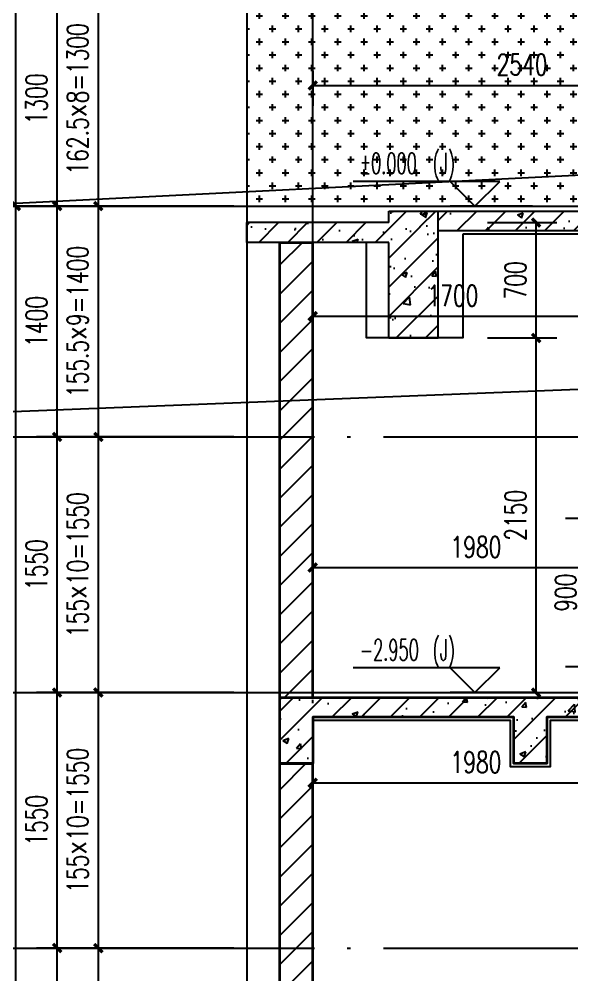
# Model space of a CAD drawing. Header units: millimetres. Extents: x 434053 to 1059003, y -2417481 to 936527.
# Drawn here: x 646892 to 650244, y -1789795 to -1783999 of the extents above; entities that cross this region are included whole.
import ezdxf

# ---------------------------------------------------------------- set-up
doc = ezdxf.new("R2010")
doc.units = ezdxf.units.MM
doc.header["$LTSCALE"] = 1000
doc.header["$MEASUREMENT"] = 0
doc.linetypes.add('DOTE', pattern=[2.42, 2, -0.2, 0.02, -0.2])
doc.layers.get('Defpoints').update_dxf_attribs({"color": 6})
doc.layers.add('20221202建筑修改', color=6, linetype='Continuous', plot=False)
for name, color, linetype in [('A-ANNO-DIMS', 3, 'Continuous'), ('A-AXIS', 16, 'DOTE'), ('A-WALL-PATT', 8, 'Continuous'), ('COLUMN', 5, 'Continuous'), ('DIM_ELEV', 3, 'Continuous'), ('DIM_SYMB', 3, 'Continuous'), ('DOTE', 16, 'DOTE'), ('PUB_DIM', 83, 'Continuous'), ('PUB_HATCH', 8, 'Continuous'), ('PUB_TEXT', 7, 'Continuous'), ('S_A-FLOR-STR', 2, 'Continuous'), ('S_STAIR', 2, 'Continuous'), ('WALL', 5, 'Continuous')]:
    doc.layers.add(name, color=color, linetype=linetype)
doc.layers.add('A-WALL', color=5, linetype='Continuous', lineweight=35)
doc.styles.add('_TCH_DIM', font='SIMPLEX.shx', dxfattribs={"width": 0.8, "height": 3, "bigfont": 'GBCBIG.shx'})
doc.styles.add('_TCH_DIM_T3', font='SIMPLEX', dxfattribs={"width": 0.705882, "bigfont": 'GBCBIG'})
doc.dimstyles.new('_TCH_ARCH&&50', dxfattribs={"dimtxt": 127.5, "dimasz": 50, "dimexe": 125, "dimexo": 150, "dimgap": 61.25, "dimtad": 1, "dimdec": 0, "dimzin": 0, "dimdsep": 46, "dimtxsty": '_TCH_DIM_T3', "dimblk": 'ARCHTICK', "dimcen": 0.09, "dimclrt": 7, "dimazin": 2, "dimtfac": 1, "dimtdec": 0, "dimtix": 1, "dimtmove": 2, "dimatfit": 3, "dimfxl": 1, "dimtolj": 1, "dimtzin": 0, "dimarcsym": 0})
pattern_1 = [(45, (-1713816.56, -1462982.77), (-88.3883476, 88.3883476), []), (50, (-1713816.56, -1462982.77), (358.63009, -31.376067), [37.5, -412.5]), (355, (-1713816.56, -1462982.77), (-69.375667, 376.096067), [30, -330]), (100.4514, (-1713786.68, -1462985.4), (289.25469, 344.71977), [31.870095, -350.571056]), (46.1842, (-1713816.56, -1462882.77), (533.620524, -82.75951), [56.25, -618.75]), (96.6356, (-1713772.1, -1462889.67), (467.33135, 487.05894), [47.80514, -525.8565]), (351.1842, (-1713816.56, -1462882.77), (467.33097, 487.0593), [45, -495]), (21, (-1713766.56, -1462907.77), (298.453526, -201.309445), [37.5, -412.5]), (326, (-1713766.56, -1462907.77), (121.657666, 362.57502), [30, -330]), (71.4514, (-1713741.7, -1462924.55), (420.111314, 161.26525), [31.870095, -350.571056]), (37.5, (-1713816.56, -1462982.77), (6.079928, 166.446927), [0, -326, 0, -335, 0, -331.25]), (7.5, (-1713816.56, -1462982.77), (131.534769, 197.205856), [0, -191, 0, -318.5, 0, -126.25]), (327.5, (-1713928.06, -1462982.77), (266.911218, -11.277436), [0, -125, 0, -390, 0, -517.5]), (317.5, (-1713978.06, -1462982.77), (291.593085, 50.052491), [0, -162.5, 0, -259, 0, -367.5])]
pattern_2 = [(45, (-1713816.56, -1462893.01), (-88.388383, 88.388383), [])]

# ---------------------------------------------------------------- blocks, each defined once
blk = doc.blocks.new('_ArchTick')
at = {"color": 0, "linetype": 'ByBlock', "const_width": 0.4}
blk.add_lwpolyline([(-0.5, -0.5), (0.5, 0.5)], dxfattribs=at)
blk = doc.blocks.new('*D1822')
at = {"layer": 'A-ANNO-DIMS', "color": 0, "lineweight": -2, "transparency": 16777216}
for p, q in [((649733.4, -1785232.3), (650152.4, -1785232.3)), ((650027.4, -1785932.3), (650027.4, -1785232.3)), ((649733.4, -1785932.3), (650152.4, -1785932.3))]:
    blk.add_line(p, q, dxfattribs=at)
at = {"layer": 'Defpoints', "color": 0, "transparency": 16777216}
for p in [(649583.4, -1785232.3), (650027.4, -1785232.3), (649583.4, -1785932.3)]:
    blk.add_point(p, dxfattribs=at)
at = {"layer": 'A-ANNO-DIMS', "color": 0, "lineweight": -2, "transparency": 16777216, "xscale": 50, "yscale": 50, "zscale": 50}
for p, rotation in [((650027.4, -1785232.3), 90), ((650027.4, -1785932.3), 270)]:
    blk.add_blockref('_ArchTick', p, dxfattribs=dict(at, rotation=rotation))
at = {"layer": 'A-ANNO-DIMS', "color": 7, "transparency": 16777216, "insert": (649902.4, -1785582.3), "char_height": 127.5, "attachment_point": 5, "rotation": 90, "style": '_TCH_DIM_T3'}
blk.add_mtext('\\A1;700', dxfattribs=at)
blk = doc.blocks.new('*D1823')
at = {"layer": 'A-ANNO-DIMS', "color": 0, "lineweight": -2, "transparency": 16777216}
for p, q in [((649733.4, -1785932.3), (650152.4, -1785932.3)), ((650027.4, -1788082.3), (650027.4, -1785932.3)), ((649733.4, -1788082.3), (650152.4, -1788082.3))]:
    blk.add_line(p, q, dxfattribs=at)
at = {"layer": 'Defpoints', "color": 0, "transparency": 16777216}
for p in [(649583.4, -1785932.3), (650027.4, -1785932.3), (649583.4, -1788082.3)]:
    blk.add_point(p, dxfattribs=at)
at = {"layer": 'A-ANNO-DIMS', "color": 0, "lineweight": -2, "transparency": 16777216, "xscale": 50, "yscale": 50, "zscale": 50}
for p, rotation in [((650027.4, -1785932.3), 90), ((650027.4, -1788082.3), 270)]:
    blk.add_blockref('_ArchTick', p, dxfattribs=dict(at, rotation=rotation))
at = {"layer": 'A-ANNO-DIMS', "color": 7, "transparency": 16777216, "insert": (649902.4, -1787007.3), "char_height": 127.5, "attachment_point": 5, "rotation": 90, "style": '_TCH_DIM_T3'}
blk.add_mtext('\\A1;2150', dxfattribs=at)
blk = doc.blocks.new('*D1832')
at = {"layer": 'Defpoints', "color": 0, "transparency": 16777216}
for p in [(648672.4, -1786962.3), (650652.4, -1786962.3), (650652.4, -1787324.8)]:
    blk.add_point(p, dxfattribs=at)
at = {"layer": 'PUB_DIM', "color": 0, "lineweight": -2, "transparency": 16777216}
for p, q in [((648672.4, -1787112.3), (648672.4, -1787449.8)), ((650652.4, -1787112.3), (650652.4, -1787449.8)), ((648672.4, -1787324.8), (650652.4, -1787324.8))]:
    blk.add_line(p, q, dxfattribs=at)
at = {"layer": 'PUB_DIM', "color": 0, "lineweight": -2, "transparency": 16777216, "xscale": 50, "yscale": 50, "zscale": 50, "rotation": 180}
blk.add_blockref('_ArchTick', (648672.4, -1787324.8), dxfattribs=at)
at = {"layer": 'PUB_DIM', "color": 0, "lineweight": -2, "transparency": 16777216, "xscale": 50, "yscale": 50, "zscale": 50}
blk.add_blockref('_ArchTick', (650652.4, -1787324.8), dxfattribs=at)
at = {"layer": 'PUB_DIM', "color": 7, "transparency": 16777216, "insert": (649662.4, -1787199.8), "char_height": 127.5, "attachment_point": 5, "style": '_TCH_DIM_T3'}
blk.add_mtext('\\A1;1980', dxfattribs=at)
blk = doc.blocks.new('*D1836')
at = {"layer": 'Defpoints', "color": 0, "transparency": 16777216}
for p in [(648672.4, -1788267.3), (650652.4, -1788267.3), (650652.4, -1788629.8)]:
    blk.add_point(p, dxfattribs=at)
at = {"layer": 'PUB_DIM', "color": 0, "lineweight": -2, "transparency": 16777216}
for p, q in [((648672.4, -1788417.3), (648672.4, -1788754.8)), ((650652.4, -1788417.3), (650652.4, -1788754.8)), ((648672.4, -1788629.8), (650652.4, -1788629.8))]:
    blk.add_line(p, q, dxfattribs=at)
at = {"layer": 'PUB_DIM', "color": 0, "lineweight": -2, "transparency": 16777216, "xscale": 50, "yscale": 50, "zscale": 50, "rotation": 180}
blk.add_blockref('_ArchTick', (648672.4, -1788629.8), dxfattribs=at)
at = {"layer": 'PUB_DIM', "color": 0, "lineweight": -2, "transparency": 16777216, "xscale": 50, "yscale": 50, "zscale": 50}
blk.add_blockref('_ArchTick', (650652.4, -1788629.8), dxfattribs=at)
at = {"layer": 'PUB_DIM', "color": 7, "transparency": 16777216, "insert": (649662.4, -1788504.8), "char_height": 127.5, "attachment_point": 5, "style": '_TCH_DIM_T3'}
blk.add_mtext('\\A1;1980', dxfattribs=at)
blk = doc.blocks.new('*D1837')
at = {"layer": 'Defpoints', "color": 0, "transparency": 16777216}
for p in [(647372.4, -1785132.3), (648343.9, -1785132.3), (648343.9, -1786532.3)]:
    blk.add_point(p, dxfattribs=at)
at = {"layer": 'PUB_DIM', "color": 0, "lineweight": -2, "transparency": 16777216}
for p, q in [((648193.9, -1785132.3), (647247.4, -1785132.3)), ((647372.4, -1786532.3), (647372.4, -1785132.3)), ((648193.9, -1786532.3), (647247.4, -1786532.3))]:
    blk.add_line(p, q, dxfattribs=at)
at = {"layer": 'PUB_DIM', "color": 0, "lineweight": -2, "transparency": 16777216, "xscale": 50, "yscale": 50, "zscale": 50}
for p, rotation in [((647372.4, -1785132.3), 90), ((647372.4, -1786532.3), 270)]:
    blk.add_blockref('_ArchTick', p, dxfattribs=dict(at, rotation=rotation))
at = {"layer": 'PUB_DIM', "color": 7, "transparency": 16777216, "insert": (647247.4, -1785832.3), "char_height": 127.5, "attachment_point": 5, "rotation": 90, "style": '_TCH_DIM_T3'}
blk.add_mtext('\\A1;155.5×9=1400', dxfattribs=at)
blk = doc.blocks.new('*D1838')
at = {"layer": 'Defpoints', "color": 0, "transparency": 16777216}
for p in [(647372.4, -1786532.3), (648343.9, -1786532.3), (648343.9, -1788082.3)]:
    blk.add_point(p, dxfattribs=at)
at = {"layer": 'PUB_DIM', "color": 0, "lineweight": -2, "transparency": 16777216}
for p, q in [((648193.9, -1786532.3), (647247.4, -1786532.3)), ((647372.4, -1788082.3), (647372.4, -1786532.3)), ((648193.9, -1788082.3), (647247.4, -1788082.3))]:
    blk.add_line(p, q, dxfattribs=at)
at = {"layer": 'PUB_DIM', "color": 0, "lineweight": -2, "transparency": 16777216, "xscale": 50, "yscale": 50, "zscale": 50}
for p, rotation in [((647372.4, -1786532.3), 90), ((647372.4, -1788082.3), 270)]:
    blk.add_blockref('_ArchTick', p, dxfattribs=dict(at, rotation=rotation))
at = {"layer": 'PUB_DIM', "color": 7, "transparency": 16777216, "insert": (647247.4, -1787307.3), "char_height": 127.5, "attachment_point": 5, "rotation": 90, "style": '_TCH_DIM_T3'}
blk.add_mtext('\\A1;155×10=1550', dxfattribs=at)
blk = doc.blocks.new('*D1839')
at = {"layer": 'Defpoints', "color": 0, "transparency": 16777216}
for p in [(647372.4, -1788082.3), (648343.9, -1788082.3), (648343.9, -1789632.3)]:
    blk.add_point(p, dxfattribs=at)
at = {"layer": 'PUB_DIM', "color": 0, "lineweight": -2, "transparency": 16777216}
for p, q in [((648193.9, -1788082.3), (647247.4, -1788082.3)), ((647372.4, -1789632.3), (647372.4, -1788082.3)), ((648193.9, -1789632.3), (647247.4, -1789632.3))]:
    blk.add_line(p, q, dxfattribs=at)
at = {"layer": 'PUB_DIM', "color": 0, "lineweight": -2, "transparency": 16777216, "xscale": 50, "yscale": 50, "zscale": 50}
for p, rotation in [((647372.4, -1788082.3), 90), ((647372.4, -1789632.3), 270)]:
    blk.add_blockref('_ArchTick', p, dxfattribs=dict(at, rotation=rotation))
at = {"layer": 'PUB_DIM', "color": 7, "transparency": 16777216, "insert": (647247.4, -1788857.3), "char_height": 127.5, "attachment_point": 5, "rotation": 90, "style": '_TCH_DIM_T3'}
blk.add_mtext('\\A1;155×10=1550', dxfattribs=at)
blk = doc.blocks.new('*D1840')
at = {"layer": 'Defpoints', "color": 0, "transparency": 16777216}
for p in [(647372.4, -1789632.3), (648343.9, -1789632.3), (648343.9, -1791182.3)]:
    blk.add_point(p, dxfattribs=at)
at = {"layer": 'PUB_DIM', "color": 0, "lineweight": -2, "transparency": 16777216}
for p, q in [((648193.9, -1789632.3), (647247.4, -1789632.3)), ((647372.4, -1791182.3), (647372.4, -1789632.3)), ((648193.9, -1791182.3), (647247.4, -1791182.3))]:
    blk.add_line(p, q, dxfattribs=at)
at = {"layer": 'PUB_DIM', "color": 0, "lineweight": -2, "transparency": 16777216, "xscale": 50, "yscale": 50, "zscale": 50}
for p, rotation in [((647372.4, -1789632.3), 90), ((647372.4, -1791182.3), 270)]:
    blk.add_blockref('_ArchTick', p, dxfattribs=dict(at, rotation=rotation))
at = {"layer": 'PUB_DIM', "color": 7, "transparency": 16777216, "insert": (647247.4, -1790407.3), "char_height": 127.5, "attachment_point": 5, "rotation": 90, "style": '_TCH_DIM_T3'}
blk.add_mtext('\\A1;155×10=1550', dxfattribs=at)
blk = doc.blocks.new('*D1861')
at = {"layer": 'Defpoints', "color": 0, "transparency": 16777216}
for p in [(647372.4, -1783832.3), (648343.9, -1783832.3), (648343.9, -1785132.3)]:
    blk.add_point(p, dxfattribs=at)
at = {"layer": 'PUB_DIM', "color": 0, "lineweight": -2, "transparency": 16777216}
for p, q in [((648193.9, -1783832.3), (647247.4, -1783832.3)), ((647372.4, -1785132.3), (647372.4, -1783832.3)), ((648193.9, -1785132.3), (647247.4, -1785132.3))]:
    blk.add_line(p, q, dxfattribs=at)
at = {"layer": 'PUB_DIM', "color": 0, "lineweight": -2, "transparency": 16777216, "xscale": 50, "yscale": 50, "zscale": 50}
for p, rotation in [((647372.4, -1783832.3), 90), ((647372.4, -1785132.3), 270)]:
    blk.add_blockref('_ArchTick', p, dxfattribs=dict(at, rotation=rotation))
at = {"layer": 'PUB_DIM', "color": 7, "transparency": 16777216, "insert": (647247.4, -1784482.3), "char_height": 127.5, "attachment_point": 5, "rotation": 90, "style": '_TCH_DIM_T3'}
blk.add_mtext('\\A1;162.5×8=1300', dxfattribs=at)
blk = doc.blocks.new('*D1902')
at = {"layer": 'Defpoints', "color": 0, "transparency": 16777216}
for p in [(648672.4, -1784162.3), (651212.4, -1784162.3), (651212.4, -1784400.3)]:
    blk.add_point(p, dxfattribs=at)
at = {"layer": 'PUB_DIM', "color": 0, "lineweight": -2, "transparency": 16777216}
for p, q in [((648672.4, -1784312.3), (648672.4, -1784525.3)), ((651212.4, -1784312.3), (651212.4, -1784525.3)), ((648672.4, -1784400.3), (651212.4, -1784400.3))]:
    blk.add_line(p, q, dxfattribs=at)
at = {"layer": 'PUB_DIM', "color": 0, "lineweight": -2, "transparency": 16777216, "xscale": 50, "yscale": 50, "zscale": 50, "rotation": 180}
blk.add_blockref('_ArchTick', (648672.4, -1784400.3), dxfattribs=at)
at = {"layer": 'PUB_DIM', "color": 0, "lineweight": -2, "transparency": 16777216, "xscale": 50, "yscale": 50, "zscale": 50}
blk.add_blockref('_ArchTick', (651212.4, -1784400.3), dxfattribs=at)
at = {"layer": 'PUB_DIM', "color": 7, "transparency": 16777216, "insert": (649942.4, -1784275.3), "char_height": 127.5, "attachment_point": 5, "style": '_TCH_DIM_T3'}
blk.add_mtext('\\A1;2540', dxfattribs=at)
blk = doc.blocks.new('*D1906')
at = {"layer": 'Defpoints', "color": 0, "transparency": 16777216}
for p in [(648672.4, -1785562.3), (650372.4, -1785562.3), (650372.4, -1785800.3)]:
    blk.add_point(p, dxfattribs=at)
at = {"layer": 'PUB_DIM', "color": 0, "lineweight": -2, "transparency": 16777216}
for p, q in [((648672.4, -1785712.3), (648672.4, -1785925.3)), ((650372.4, -1785712.3), (650372.4, -1785925.3)), ((648672.4, -1785800.3), (650372.4, -1785800.3))]:
    blk.add_line(p, q, dxfattribs=at)
at = {"layer": 'PUB_DIM', "color": 0, "lineweight": -2, "transparency": 16777216, "xscale": 50, "yscale": 50, "zscale": 50, "rotation": 180}
blk.add_blockref('_ArchTick', (648672.4, -1785800.3), dxfattribs=at)
at = {"layer": 'PUB_DIM', "color": 0, "lineweight": -2, "transparency": 16777216, "xscale": 50, "yscale": 50, "zscale": 50}
blk.add_blockref('_ArchTick', (650372.4, -1785800.3), dxfattribs=at)
at = {"layer": 'PUB_DIM', "color": 7, "transparency": 16777216, "insert": (649522.4, -1785675.3), "char_height": 127.5, "attachment_point": 5, "style": '_TCH_DIM_T3'}
blk.add_mtext('\\A1;1700', dxfattribs=at)
blk = doc.blocks.new('*D1924')
at = {"layer": 'Defpoints', "color": 0, "transparency": 16777216}
for p in [(650330.9, -1787027.3), (650622.4, -1787027.3), (650622.4, -1787927.3)]:
    blk.add_point(p, dxfattribs=at)
at = {"layer": 'PUB_DIM', "color": 0, "lineweight": -2, "transparency": 16777216}
for p, q in [((650472.4, -1787027.3), (650205.9, -1787027.3)), ((650330.9, -1787927.3), (650330.9, -1787027.3)), ((650472.4, -1787927.3), (650205.9, -1787927.3))]:
    blk.add_line(p, q, dxfattribs=at)
at = {"layer": 'PUB_DIM', "color": 0, "lineweight": -2, "transparency": 16777216, "xscale": 50, "yscale": 50, "zscale": 50}
for p, rotation in [((650330.9, -1787027.3), 90), ((650330.9, -1787927.3), 270)]:
    blk.add_blockref('_ArchTick', p, dxfattribs=dict(at, rotation=rotation))
at = {"layer": 'PUB_DIM', "color": 7, "transparency": 16777216, "insert": (650205.9, -1787477.3), "char_height": 127.5, "attachment_point": 5, "rotation": 90, "style": '_TCH_DIM_T3'}
blk.add_mtext('\\A1;900', dxfattribs=at)
blk = doc.blocks.new('*D1945')
at = {"layer": 'Defpoints', "color": 0, "transparency": 16777216}
for p in [(647122.4, -1783832.3), (648093.9, -1783832.3), (648093.9, -1785132.3)]:
    blk.add_point(p, dxfattribs=at)
at = {"layer": 'PUB_DIM', "color": 0, "lineweight": -2, "transparency": 16777216}
for p, q in [((647943.9, -1783832.3), (646997.4, -1783832.3)), ((647122.4, -1785132.3), (647122.4, -1783832.3)), ((647943.9, -1785132.3), (646997.4, -1785132.3))]:
    blk.add_line(p, q, dxfattribs=at)
at = {"layer": 'PUB_DIM', "color": 0, "lineweight": -2, "transparency": 16777216, "xscale": 50, "yscale": 50, "zscale": 50}
for p, rotation in [((647122.4, -1783832.3), 90), ((647122.4, -1785132.3), 270)]:
    blk.add_blockref('_ArchTick', p, dxfattribs=dict(at, rotation=rotation))
at = {"layer": 'PUB_DIM', "color": 7, "transparency": 16777216, "insert": (646997.4, -1784482.3), "char_height": 127.5, "attachment_point": 5, "rotation": 90, "style": '_TCH_DIM_T3'}
blk.add_mtext('\\A1;1300', dxfattribs=at)
blk = doc.blocks.new('*D1946')
at = {"layer": 'Defpoints', "color": 0, "transparency": 16777216}
for p in [(647122.4, -1785132.3), (648093.9, -1785132.3), (648093.9, -1786532.3)]:
    blk.add_point(p, dxfattribs=at)
at = {"layer": 'PUB_DIM', "color": 0, "lineweight": -2, "transparency": 16777216}
for p, q in [((647943.9, -1785132.3), (646997.4, -1785132.3)), ((647122.4, -1786532.3), (647122.4, -1785132.3)), ((647943.9, -1786532.3), (646997.4, -1786532.3))]:
    blk.add_line(p, q, dxfattribs=at)
at = {"layer": 'PUB_DIM', "color": 0, "lineweight": -2, "transparency": 16777216, "xscale": 50, "yscale": 50, "zscale": 50}
for p, rotation in [((647122.4, -1785132.3), 90), ((647122.4, -1786532.3), 270)]:
    blk.add_blockref('_ArchTick', p, dxfattribs=dict(at, rotation=rotation))
at = {"layer": 'PUB_DIM', "color": 7, "transparency": 16777216, "insert": (646997.4, -1785832.3), "char_height": 127.5, "attachment_point": 5, "rotation": 90, "style": '_TCH_DIM_T3'}
blk.add_mtext('\\A1;1400', dxfattribs=at)
blk = doc.blocks.new('*D1947')
at = {"layer": 'Defpoints', "color": 0, "transparency": 16777216}
for p in [(647122.4, -1786532.3), (648093.9, -1786532.3), (648093.9, -1788082.3)]:
    blk.add_point(p, dxfattribs=at)
at = {"layer": 'PUB_DIM', "color": 0, "lineweight": -2, "transparency": 16777216}
for p, q in [((647943.9, -1786532.3), (646997.4, -1786532.3)), ((647122.4, -1788082.3), (647122.4, -1786532.3)), ((647943.9, -1788082.3), (646997.4, -1788082.3))]:
    blk.add_line(p, q, dxfattribs=at)
at = {"layer": 'PUB_DIM', "color": 0, "lineweight": -2, "transparency": 16777216, "xscale": 50, "yscale": 50, "zscale": 50}
for p, rotation in [((647122.4, -1786532.3), 90), ((647122.4, -1788082.3), 270)]:
    blk.add_blockref('_ArchTick', p, dxfattribs=dict(at, rotation=rotation))
at = {"layer": 'PUB_DIM', "color": 7, "transparency": 16777216, "insert": (646997.4, -1787307.3), "char_height": 127.5, "attachment_point": 5, "rotation": 90, "style": '_TCH_DIM_T3'}
blk.add_mtext('\\A1;1550', dxfattribs=at)
blk = doc.blocks.new('*D1948')
at = {"layer": 'Defpoints', "color": 0, "transparency": 16777216}
for p in [(647122.4, -1788082.3), (648093.9, -1788082.3), (648093.9, -1789632.3)]:
    blk.add_point(p, dxfattribs=at)
at = {"layer": 'PUB_DIM', "color": 0, "lineweight": -2, "transparency": 16777216}
for p, q in [((647943.9, -1788082.3), (646997.4, -1788082.3)), ((647122.4, -1789632.3), (647122.4, -1788082.3)), ((647943.9, -1789632.3), (646997.4, -1789632.3))]:
    blk.add_line(p, q, dxfattribs=at)
at = {"layer": 'PUB_DIM', "color": 0, "lineweight": -2, "transparency": 16777216, "xscale": 50, "yscale": 50, "zscale": 50}
for p, rotation in [((647122.4, -1788082.3), 90), ((647122.4, -1789632.3), 270)]:
    blk.add_blockref('_ArchTick', p, dxfattribs=dict(at, rotation=rotation))
at = {"layer": 'PUB_DIM', "color": 7, "transparency": 16777216, "insert": (646997.4, -1788857.3), "char_height": 127.5, "attachment_point": 5, "rotation": 90, "style": '_TCH_DIM_T3'}
blk.add_mtext('\\A1;1550', dxfattribs=at)
blk = doc.blocks.new('*D1949')
at = {"layer": 'Defpoints', "color": 0, "transparency": 16777216}
for p in [(647122.4, -1789632.3), (648093.9, -1789632.3), (648093.9, -1791182.3)]:
    blk.add_point(p, dxfattribs=at)
at = {"layer": 'PUB_DIM', "color": 0, "lineweight": -2, "transparency": 16777216}
for p, q in [((647943.9, -1789632.3), (646997.4, -1789632.3)), ((647122.4, -1791182.3), (647122.4, -1789632.3)), ((647943.9, -1791182.3), (646997.4, -1791182.3))]:
    blk.add_line(p, q, dxfattribs=at)
at = {"layer": 'PUB_DIM', "color": 0, "lineweight": -2, "transparency": 16777216, "xscale": 50, "yscale": 50, "zscale": 50}
for p, rotation in [((647122.4, -1789632.3), 90), ((647122.4, -1791182.3), 270)]:
    blk.add_blockref('_ArchTick', p, dxfattribs=dict(at, rotation=rotation))
at = {"layer": 'PUB_DIM', "color": 7, "transparency": 16777216, "insert": (646997.4, -1790407.3), "char_height": 127.5, "attachment_point": 5, "rotation": 90, "style": '_TCH_DIM_T3'}
blk.add_mtext('\\A1;1550', dxfattribs=at)
blk = doc.blocks.new('*D1960')
at = {"layer": 'Defpoints', "color": 0, "transparency": 16777216}
for p in [(646872.4, -1777132.3), (647158.9, -1777132.3), (647158.9, -1785132.3)]:
    blk.add_point(p, dxfattribs=at)
at = {"layer": 'PUB_DIM', "color": 0, "lineweight": -2, "transparency": 16777216}
for p, q in [((647008.9, -1777132.3), (646747.4, -1777132.3)), ((646872.4, -1785132.3), (646872.4, -1777132.3)), ((647008.9, -1785132.3), (646747.4, -1785132.3))]:
    blk.add_line(p, q, dxfattribs=at)
at = {"layer": 'PUB_DIM', "color": 0, "lineweight": -2, "transparency": 16777216, "xscale": 50, "yscale": 50, "zscale": 50}
for p, rotation in [((646872.4, -1777132.3), 90), ((646872.4, -1785132.3), 270)]:
    blk.add_blockref('_ArchTick', p, dxfattribs=dict(at, rotation=rotation))
at = {"layer": 'PUB_DIM', "color": 7, "transparency": 16777216, "insert": (646747.4, -1781132.3), "char_height": 127.5, "attachment_point": 5, "rotation": 90, "style": '_TCH_DIM_T3'}
blk.add_mtext('\\A1;8000', dxfattribs=at)
blk = doc.blocks.new('*D1961')
at = {"layer": 'Defpoints', "color": 0, "transparency": 16777216}
for p in [(646872.4, -1785132.3), (647158.9, -1785132.3), (647158.9, -1791782.3)]:
    blk.add_point(p, dxfattribs=at)
at = {"layer": 'PUB_DIM', "color": 0, "lineweight": -2, "transparency": 16777216}
for p, q in [((647008.9, -1785132.3), (646747.4, -1785132.3)), ((646872.4, -1791782.3), (646872.4, -1785132.3)), ((647008.9, -1791782.3), (646747.4, -1791782.3))]:
    blk.add_line(p, q, dxfattribs=at)
at = {"layer": 'PUB_DIM', "color": 0, "lineweight": -2, "transparency": 16777216, "xscale": 50, "yscale": 50, "zscale": 50}
for p, rotation in [((646872.4, -1785132.3), 90), ((646872.4, -1791782.3), 270)]:
    blk.add_blockref('_ArchTick', p, dxfattribs=dict(at, rotation=rotation))
at = {"layer": 'PUB_DIM', "color": 7, "transparency": 16777216, "insert": (646747.4, -1788457.3), "char_height": 127.5, "attachment_point": 5, "rotation": 90, "style": '_TCH_DIM_T3'}
blk.add_mtext('\\A1;6650', dxfattribs=at)

msp = doc.modelspace()

# ---------------------------------------------------------------- hatches: boundary and pattern name
at = {"layer": 'A-WALL-PATT'}
h = msp.add_hatch(dxfattribs=at)
h.set_pattern_fill('普通砖', color=256, scale=50, style=0)
h.set_pattern_definition(pattern_2)
h.paths.add_polyline_path([(648672.4, -1788112.3), (648672.4, -1785352.3), (648472.4, -1785352.3), (648472.4, -1788112.3)])
h = msp.add_hatch(dxfattribs=at)
h.set_pattern_fill('普通砖', color=256, scale=50, style=0)
h.set_pattern_definition(pattern_2)
h.paths.add_polyline_path([(648672.4, -1791212.3), (648672.4, -1788512.3), (648472.4, -1788512.3), (648472.4, -1791212.3)])
at = {"layer": 'PUB_HATCH'}
h = msp.add_hatch(dxfattribs=at)
h.set_pattern_fill('CROSS', color=256, scale=50)
h.set_pattern_definition([(0, (-2150909.564, -1072142.77), (79.375, 79.375), [39.6875, -119.0625]), (90, (-2150889.72, -1072162.61), (-79.375, 79.375), [39.6875, -119.0625])])
h.paths.add_polyline_path([(648272.4, -1782702.3), (648272.4, -1785132.3), (651182.4, -1785132.3), (651182.4, -1784976.7), (651182.4, -1784969.8), (651462.4, -1784969.8), (651462.4, -1784837.3), (651742.4, -1784837.3), (651742.4, -1784644.8), (652022.4, -1784644.8), (652022.4, -1784482.3), (652302.4, -1784482.3), (652302.4, -1784319.8), (652582.4, -1784319.8), (652582.4, -1784157.3), (652862.4, -1784157.3), (652862.4, -1783994.8), (653142.4, -1783994.8), (653142.4, -1783832.3), (653032.4, -1783832.3), (653032.4, -1783699.8), (652752.4, -1783699.8), (652752.4, -1783537.3), (652472.4, -1783537.3), (652472.4, -1783374.8), (652192.4, -1783374.8), (652192.4, -1783212.3), (651912.4, -1783212.3), (651912.4, -1783049.8), (651632.4, -1783049.8), (651632.4, -1782887.3), (651352.4, -1782887.3), (651352.4, -1782724.8), (651212.4, -1782724.8), (651212.4, -1782702.3), (650932.4, -1782702.3), (650042.4, -1782702.3), (650042.4, -1782882.3), (649802.4, -1782882.3), (649802.4, -1782702.3)])
h = msp.add_hatch(dxfattribs=at)
h.set_pattern_fill('钢筋混凝土', color=256, scale=50, style=0)
h.set_pattern_definition([(45, (-2150909.56, -1078842.77), (-88.3883476, 88.3883476), []), (50, (-2150909.56, -1078842.77), (358.63009, -31.376067), [37.5, -412.5]), (355, (-2150909.56, -1078842.77), (-69.375667, 376.096067), [30, -330]), (100.4514, (-2150879.68, -1078845.4), (289.25469, 344.71977), [31.870095, -350.571056]), (46.1842, (-2150909.56, -1078742.77), (533.620524, -82.75951), [56.25, -618.75]), (96.6356, (-2150865.1, -1078749.67), (467.33135, 487.05894), [47.80514, -525.8565]), (351.1842, (-2150909.56, -1078742.77), (467.33097, 487.0593), [45, -495]), (21, (-2150859.56, -1078767.77), (298.453526, -201.309445), [37.5, -412.5]), (326, (-2150859.56, -1078767.77), (121.657666, 362.575023), [30, -330]), (71.4514, (-2150834.7, -1078784.55), (420.111314, 161.26525), [31.870095, -350.571056]), (37.5, (-2150909.56, -1078842.77), (6.0799277, 166.446927), [0, -326, 0, -335, 0, -331.25]), (7.5, (-2150909.56, -1078842.77), (131.534769, 197.205856), [0, -191, 0, -318.5, 0, -126.25]), (327.5, (-2151021.06, -1078842.77), (266.911218, -11.277436), [0, -125, 0, -390, 0, -517.5]), (317.5, (-2151071.06, -1078842.77), (291.593085, 50.052491), [0, -162.5, 0, -259, 0, -367.5])])
h.paths.add_polyline_path([(649433.4, -1785282.3), (649433.4, -1785162.3), (651212.4, -1785162.3), (651212.4, -1784999.8), (651492.4, -1784999.8), (651492.4, -1784837.3), (651772.4, -1784837.3), (651772.4, -1784674.8), (652052.4, -1784674.8), (652052.4, -1784512.3), (652332.4, -1784512.3), (652332.4, -1784349.8), (652612.4, -1784349.8), (652612.4, -1784187.3), (652892.4, -1784187.3), (652892.4, -1784024.8), (653172.4, -1784024.8), (653172.4, -1783862.3), (654472.4, -1783862.3), (654672.4, -1783862.3), (654672.4, -1784262.3), (654472.4, -1784262.3), (654472.4, -1783982.3), (653722.4, -1783982.3), (653722.4, -1784262.3), (653522.4, -1784262.3), (653522.4, -1783982.3), (653484.7, -1783982.3), (651244.7, -1785282.3), (651212.4, -1785282.3), (650582.4, -1785282.3), (650582.4, -1785562.3), (650382.4, -1785562.3), (650382.4, -1785282.3)])
h = msp.add_hatch(dxfattribs=at)
h.set_pattern_fill('钢筋混凝土', color=256, scale=50, style=0)
h.set_pattern_definition(pattern_1)
h.paths.add_polyline_path([(649283.4, -1785264.8), (649433.4, -1785242.3), (649433.4, -1785162.3), (649133.4, -1785162.3), (649133.4, -1785232.3)])
h = msp.add_hatch(dxfattribs=at)
h.set_pattern_fill('钢筋混凝土', color=256, scale=50, style=0)
h.set_pattern_definition(pattern_1)
h.paths.add_polyline_path([(649283.4, -1785264.8), (649133.4, -1785232.3), (648272.4, -1785232.3), (648272.4, -1785352.3), (649133.4, -1785352.3)])
h = msp.add_hatch(dxfattribs=at)
h.set_pattern_fill('钢筋混凝土', color=256, scale=50, style=0)
h.set_pattern_definition(pattern_1)
h.paths.add_polyline_path([(649433.4, -1785932.3), (649433.4, -1785232.3), (649283.4, -1785264.8), (649133.4, -1785352.3), (649133.4, -1785932.3)])
h = msp.add_hatch(dxfattribs=at)
h.set_pattern_fill('钢筋混凝土', color=256, scale=50, style=0)
h.set_pattern_definition([(45, (-1820883.06, -1459882.77), (-88.3883476, 88.3883476), []), (50, (-1820883.06, -1459882.77), (358.63009, -31.376067), [37.5, -412.5]), (355, (-1820883.06, -1459882.77), (-69.375667, 376.096067), [30, -330]), (100.4514, (-1820853.18, -1459885.4), (289.25469, 344.71977), [31.870095, -350.571056]), (46.1842, (-1820883.06, -1459782.77), (533.620524, -82.75951), [56.25, -618.75]), (96.6356, (-1820838.6, -1459789.67), (467.33135, 487.05894), [47.80514, -525.8565]), (351.1842, (-1820883.06, -1459782.77), (467.33097, 487.0593), [45, -495]), (21, (-1820833.06, -1459807.77), (298.453526, -201.309445), [37.5, -412.5]), (326, (-1820833.06, -1459807.77), (121.657666, 362.57502), [30, -330]), (71.4514, (-1820808.2, -1459824.55), (420.111314, 161.26525), [31.870095, -350.571056]), (37.5, (-1820883.06, -1459882.77), (6.0799277, 166.446927), [0, -326, 0, -335, 0, -331.25]), (7.5, (-1820883.06, -1459882.77), (131.534769, 197.205856), [0, -191, 0, -318.5, 0, -126.25]), (327.5, (-1820994.56, -1459882.77), (266.911218, -11.277436), [0, -125, 0, -390, 0, -517.5]), (317.5, (-1821044.56, -1459882.77), (291.593085, 50.052491), [0, -162.5, 0, -259, 0, -367.5])])
h.paths.add_polyline_path([(648672.4, -1788112.3), (650652.4, -1788112.3), (650652.4, -1787957.3), (650932.4, -1787957.3), (650932.4, -1787802.3), (651212.4, -1787802.3), (651212.4, -1787647.3), (651492.4, -1787647.3), (651492.4, -1787492.3), (651772.4, -1787492.3), (651772.4, -1787337.3), (652052.4, -1787337.3), (652052.4, -1787182.3), (652332.4, -1787182.3), (652332.4, -1787027.3), (652612.4, -1787027.3), (652612.4, -1786872.3), (652892.4, -1786872.3), (652892.4, -1786717.3), (653172.4, -1786717.3), (653172.4, -1786562.3), (654472.4, -1786562.3), (654672.4, -1786562.3), (654672.4, -1786962.3), (654472.4, -1786962.3), (654472.4, -1786682.3), (653372.4, -1786682.3), (653372.4, -1786962.3), (653172.4, -1786962.3), (653172.4, -1786854.4), (650683.4, -1788232.3), (650092.4, -1788232.3), (650092.4, -1788512.3), (649892.4, -1788512.3), (649892.4, -1788232.3), (648672.4, -1788232.3), (648672.4, -1788512.3), (648472.4, -1788512.3), (648472.4, -1788112.3), (648672.4, -1788112.3)])

# ---------------------------------------------------------------- linework, layer by layer
at = {"layer": '20221202建筑修改'}
msp.add_lwpolyline([(700161.6, -1784252.8), (525887.9, -1791210.3), (704575.8, -1782207.8)], dxfattribs=at)
at = {"layer": 'A-AXIS'}
msp.add_line((648672.4, -1800026.3), (648672.4, -1764755.8), dxfattribs=at)
at = {"layer": 'A-WALL'}
for p, q in [((648472.4, -1788112.3), (648472.4, -1785352.3)), ((648472.4, -1785352.3), (648672.4, -1785352.3)), ((648672.4, -1788112.3), (648672.4, -1785352.3)), ((648472.4, -1788112.3), (648672.4, -1788112.3)), ((648472.4, -1791212.3), (648472.4, -1788512.3)), ((648472.4, -1788512.3), (648672.4, -1788512.3)), ((648672.4, -1791212.3), (648672.4, -1788512.3))]:
    msp.add_line(p, q, dxfattribs=at)
msp.add_lwpolyline([(650683.4, -1788232.3), (650092.4, -1788232.3), (650092.4, -1788512.3), (649892.4, -1788512.3), (649892.4, -1788232.3), (648672.4, -1788232.3), (648672.4, -1788512.3), (648472.4, -1788512.3), (648472.4, -1788112.3), (648672.4, -1788112.3), (648672.4, -1788112.3), (650652.4, -1788112.3)], dxfattribs=at)
at = {"layer": 'COLUMN'}
msp.add_lwpolyline([(650382.4, -1785282.3), (649433.4, -1785282.3), (649433.4, -1785162.3), (651212.4, -1785162.3)], dxfattribs=at)
at = {"layer": 'DIM_ELEV'}
for p, q in [((649806.4, -1784982.3), (648916.9, -1784982.3)), ((649656.4, -1785132.3), (649506.4, -1784982.3)), ((649656.4, -1785132.3), (649806.4, -1784982.3)), ((650006.4, -1785132.3), (649506.4, -1785132.3)), ((649806.4, -1787932.3), (648916.9, -1787932.3)), ((649656.4, -1788082.3), (649506.4, -1787932.3)), ((649656.4, -1788082.3), (649806.4, -1787932.3)), ((650006.4, -1788082.3), (649506.4, -1788082.3))]:
    msp.add_line(p, q, dxfattribs=at)
at = {"layer": 'DIM_SYMB'}
msp.add_line((648272.4, -1764755.8), (648272.4, -1801532.3), dxfattribs=at)
at = {"layer": 'DOTE'}
for p, q in [((646682.4, -1785132.3), (655972.4, -1785132.3)), ((646682.4, -1786532.3), (655972.4, -1786532.3)), ((646682.4, -1788082.3), (655972.4, -1788082.3)), ((646682.4, -1789632.3), (655972.4, -1789632.3))]:
    msp.add_line(p, q, dxfattribs=at)
at = {"layer": 'PUB_HATCH'}
msp.add_lwpolyline([(648272.4, -1782702.3), (648272.4, -1785132.3), (651182.4, -1785132.3), (651182.4, -1784976.7), (651182.4, -1784969.8), (651462.4, -1784969.8), (651462.4, -1784837.3), (651742.4, -1784837.3), (651742.4, -1784644.8), (652022.4, -1784644.8), (652022.4, -1784482.3), (652302.4, -1784482.3), (652302.4, -1784319.8), (652582.4, -1784319.8), (652582.4, -1784157.3), (652862.4, -1784157.3), (652862.4, -1783994.8)], dxfattribs=at)
at = {"layer": 'S_A-FLOR-STR'}
for points in [[(649583.4, -1785302.3), (649583.4, -1785932.3), (648999.4, -1785932.3), (648999.4, -1785352.3)], [(648672.4, -1788082.3), (650622.4, -1788082.3), (650622.4, -1787927.3), (650902.4, -1787927.3), (650902.4, -1787772.3), (651182.4, -1787772.3), (651182.4, -1787617.3), (651462.4, -1787617.3), (651462.4, -1787462.3), (651742.4, -1787462.3), (651742.4, -1787307.3), (652022.4, -1787307.3), (652022.4, -1787152.3), (652302.4, -1787152.3), (652302.4, -1786997.3), (652582.4, -1786997.3), (652582.4, -1786842.3), (652862.4, -1786842.3), (652862.4, -1786687.3), (653142.4, -1786687.3), (653142.4, -1786532.3), (654472.4, -1786532.3)], [(654472.4, -1786702.3), (653392.4, -1786702.3), (653392.4, -1786982.3), (653152.4, -1786982.3), (653152.4, -1786888.4), (650688.6, -1788252.3), (650112.4, -1788252.3), (650112.4, -1788532.3), (649872.4, -1788532.3), (649872.4, -1788252.3), (648672.4, -1788252.3)]]:
    msp.add_lwpolyline(points, dxfattribs=at)
at = {"layer": 'S_STAIR'}
for points in [[(648272.4, -1785132.3), (651182.4, -1785132.3), (651182.4, -1784969.8), (651462.4, -1784969.8), (651462.4, -1784807.3), (651742.4, -1784807.3), (651742.4, -1784644.8), (652022.4, -1784644.8), (652022.4, -1784482.3), (652302.4, -1784482.3), (652302.4, -1784319.8), (652582.4, -1784319.8), (652582.4, -1784157.3), (652862.4, -1784157.3), (652862.4, -1783994.8), (653142.4, -1783994.8), (653142.4, -1783832.3), (654472.4, -1783832.3)], [(654472.4, -1784002.3), (653742.4, -1784002.3), (653742.4, -1784282.3), (653502.4, -1784282.3), (653502.4, -1784002.3), (653490.1, -1784002.3), (651250.1, -1785302.3), (651212.4, -1785302.3), (650602.4, -1785302.3), (650602.4, -1785582.3), (650362.4, -1785582.3), (650362.4, -1785302.3), (649583.4, -1785302.3)]]:
    msp.add_lwpolyline(points, dxfattribs=at)
at = {"layer": 'WALL'}
for p, q in [((649133.4, -1785232.3), (649133.4, -1785162.3)), ((649133.4, -1785162.3), (649433.4, -1785162.3)), ((649433.4, -1785242.3), (649433.4, -1785162.3)), ((649133.4, -1785232.3), (648272.4, -1785232.3)), ((648272.4, -1785352.3), (648272.4, -1785232.3)), ((649433.4, -1785932.3), (649433.4, -1785232.3)), ((649133.4, -1785352.3), (648272.4, -1785352.3)), ((649133.4, -1785932.3), (649133.4, -1785352.3)), ((649133.4, -1785932.3), (649433.4, -1785932.3))]:
    msp.add_line(p, q, dxfattribs=at)

# ---------------------------------------------------------------- texts
at = {"layer": 'PUB_TEXT', "style": '_TCH_DIM', "width": 0.564706}
for s, p in [('%%P0.000', (648958.5, -1784937.3)), ('(J)', (649400.6, -1784937.3)), ('-2.950', (648958.5, -1787887.3)), ('(J)', (649400.6, -1787887.3))]:
    msp.add_text(s, height=127.5, dxfattribs=at).set_placement(p)

# ---------------------------------------------------------------- dimensions: what is measured, and where the dimension line sits
at = {"layer": 'A-ANNO-DIMS'}
for p1, p2, picture, middle in [((649583.4, -1785932.3), (649583.4, -1785232.3), '*D1822', (649902.4, -1785582.3)), ((649583.4, -1788082.3), (649583.4, -1785932.3), '*D1823', (649902.4, -1787007.3))]:
    dim = msp.add_aligned_dim(p1=p1, p2=p2, distance=-444, dimstyle='_TCH_ARCH&&50', dxfattribs=at)
    dim.commit()
    dim.dimension.update_dxf_attribs({"geometry": picture, "text_midpoint": middle})
at = {"layer": 'PUB_DIM'}
for p1, p2, distance, picture, middle in [((647158.9, -1785132.3), (647158.9, -1777132.3), 286.5, '*D1960', (646747.4, -1781132.3)), ((648093.9, -1785132.3), (648093.9, -1783832.3), 971.5, '*D1945', (646997.4, -1784482.3)), ((648672.4, -1784162.3), (651212.4, -1784162.3), -238, '*D1902', (649942.4, -1784275.3)), ((647158.9, -1791782.3), (647158.9, -1785132.3), 286.5, '*D1961', (646747.4, -1788457.3)), ((648093.9, -1786532.3), (648093.9, -1785132.3), 971.5, '*D1946', (646997.4, -1785832.3)), ((648672.4, -1785562.3), (650372.4, -1785562.3), -238, '*D1906', (649522.4, -1785675.3)), ((648093.9, -1788082.3), (648093.9, -1786532.3), 971.5, '*D1947', (646997.4, -1787307.3)), ((648672.4, -1786962.3), (650652.4, -1786962.3), -362.6, '*D1832', (649662.4, -1787199.8)), ((650622.4, -1787927.3), (650622.4, -1787027.3), 291.5, '*D1924', (650205.9, -1787477.3)), ((648093.9, -1789632.3), (648093.9, -1788082.3), 971.5, '*D1948', (646997.4, -1788857.3)), ((648672.4, -1788267.3), (650652.4, -1788267.3), -362.6, '*D1836', (649662.4, -1788504.8)), ((648093.9, -1791182.3), (648093.9, -1789632.3), 971.5, '*D1949', (646997.4, -1790407.3))]:
    dim = msp.add_aligned_dim(p1=p1, p2=p2, distance=distance, dimstyle='_TCH_ARCH&&50', dxfattribs=at)
    dim.commit()
    dim.dimension.update_dxf_attribs({"geometry": picture, "text_midpoint": middle})
for p1, p2, text, picture, middle in [((648343.9, -1785132.3), (648343.9, -1783832.3), '162.5×8=1300', '*D1861', (647247.4, -1784482.3)), ((648343.9, -1786532.3), (648343.9, -1785132.3), '155.5×9=1400', '*D1837', (647247.4, -1785832.3)), ((648343.9, -1788082.3), (648343.9, -1786532.3), '155×10=1550', '*D1838', (647247.4, -1787307.3)), ((648343.9, -1789632.3), (648343.9, -1788082.3), '155×10=1550', '*D1839', (647247.4, -1788857.3)), ((648343.9, -1791182.3), (648343.9, -1789632.3), '155×10=1550', '*D1840', (647247.4, -1790407.3))]:
    dim = msp.add_aligned_dim(p1=p1, p2=p2, distance=971.5, text=text, dimstyle='_TCH_ARCH&&50', dxfattribs=at)
    dim.commit()
    dim.dimension.update_dxf_attribs({"geometry": picture, "text_midpoint": middle})

doc.saveas('drawing.dxf')
